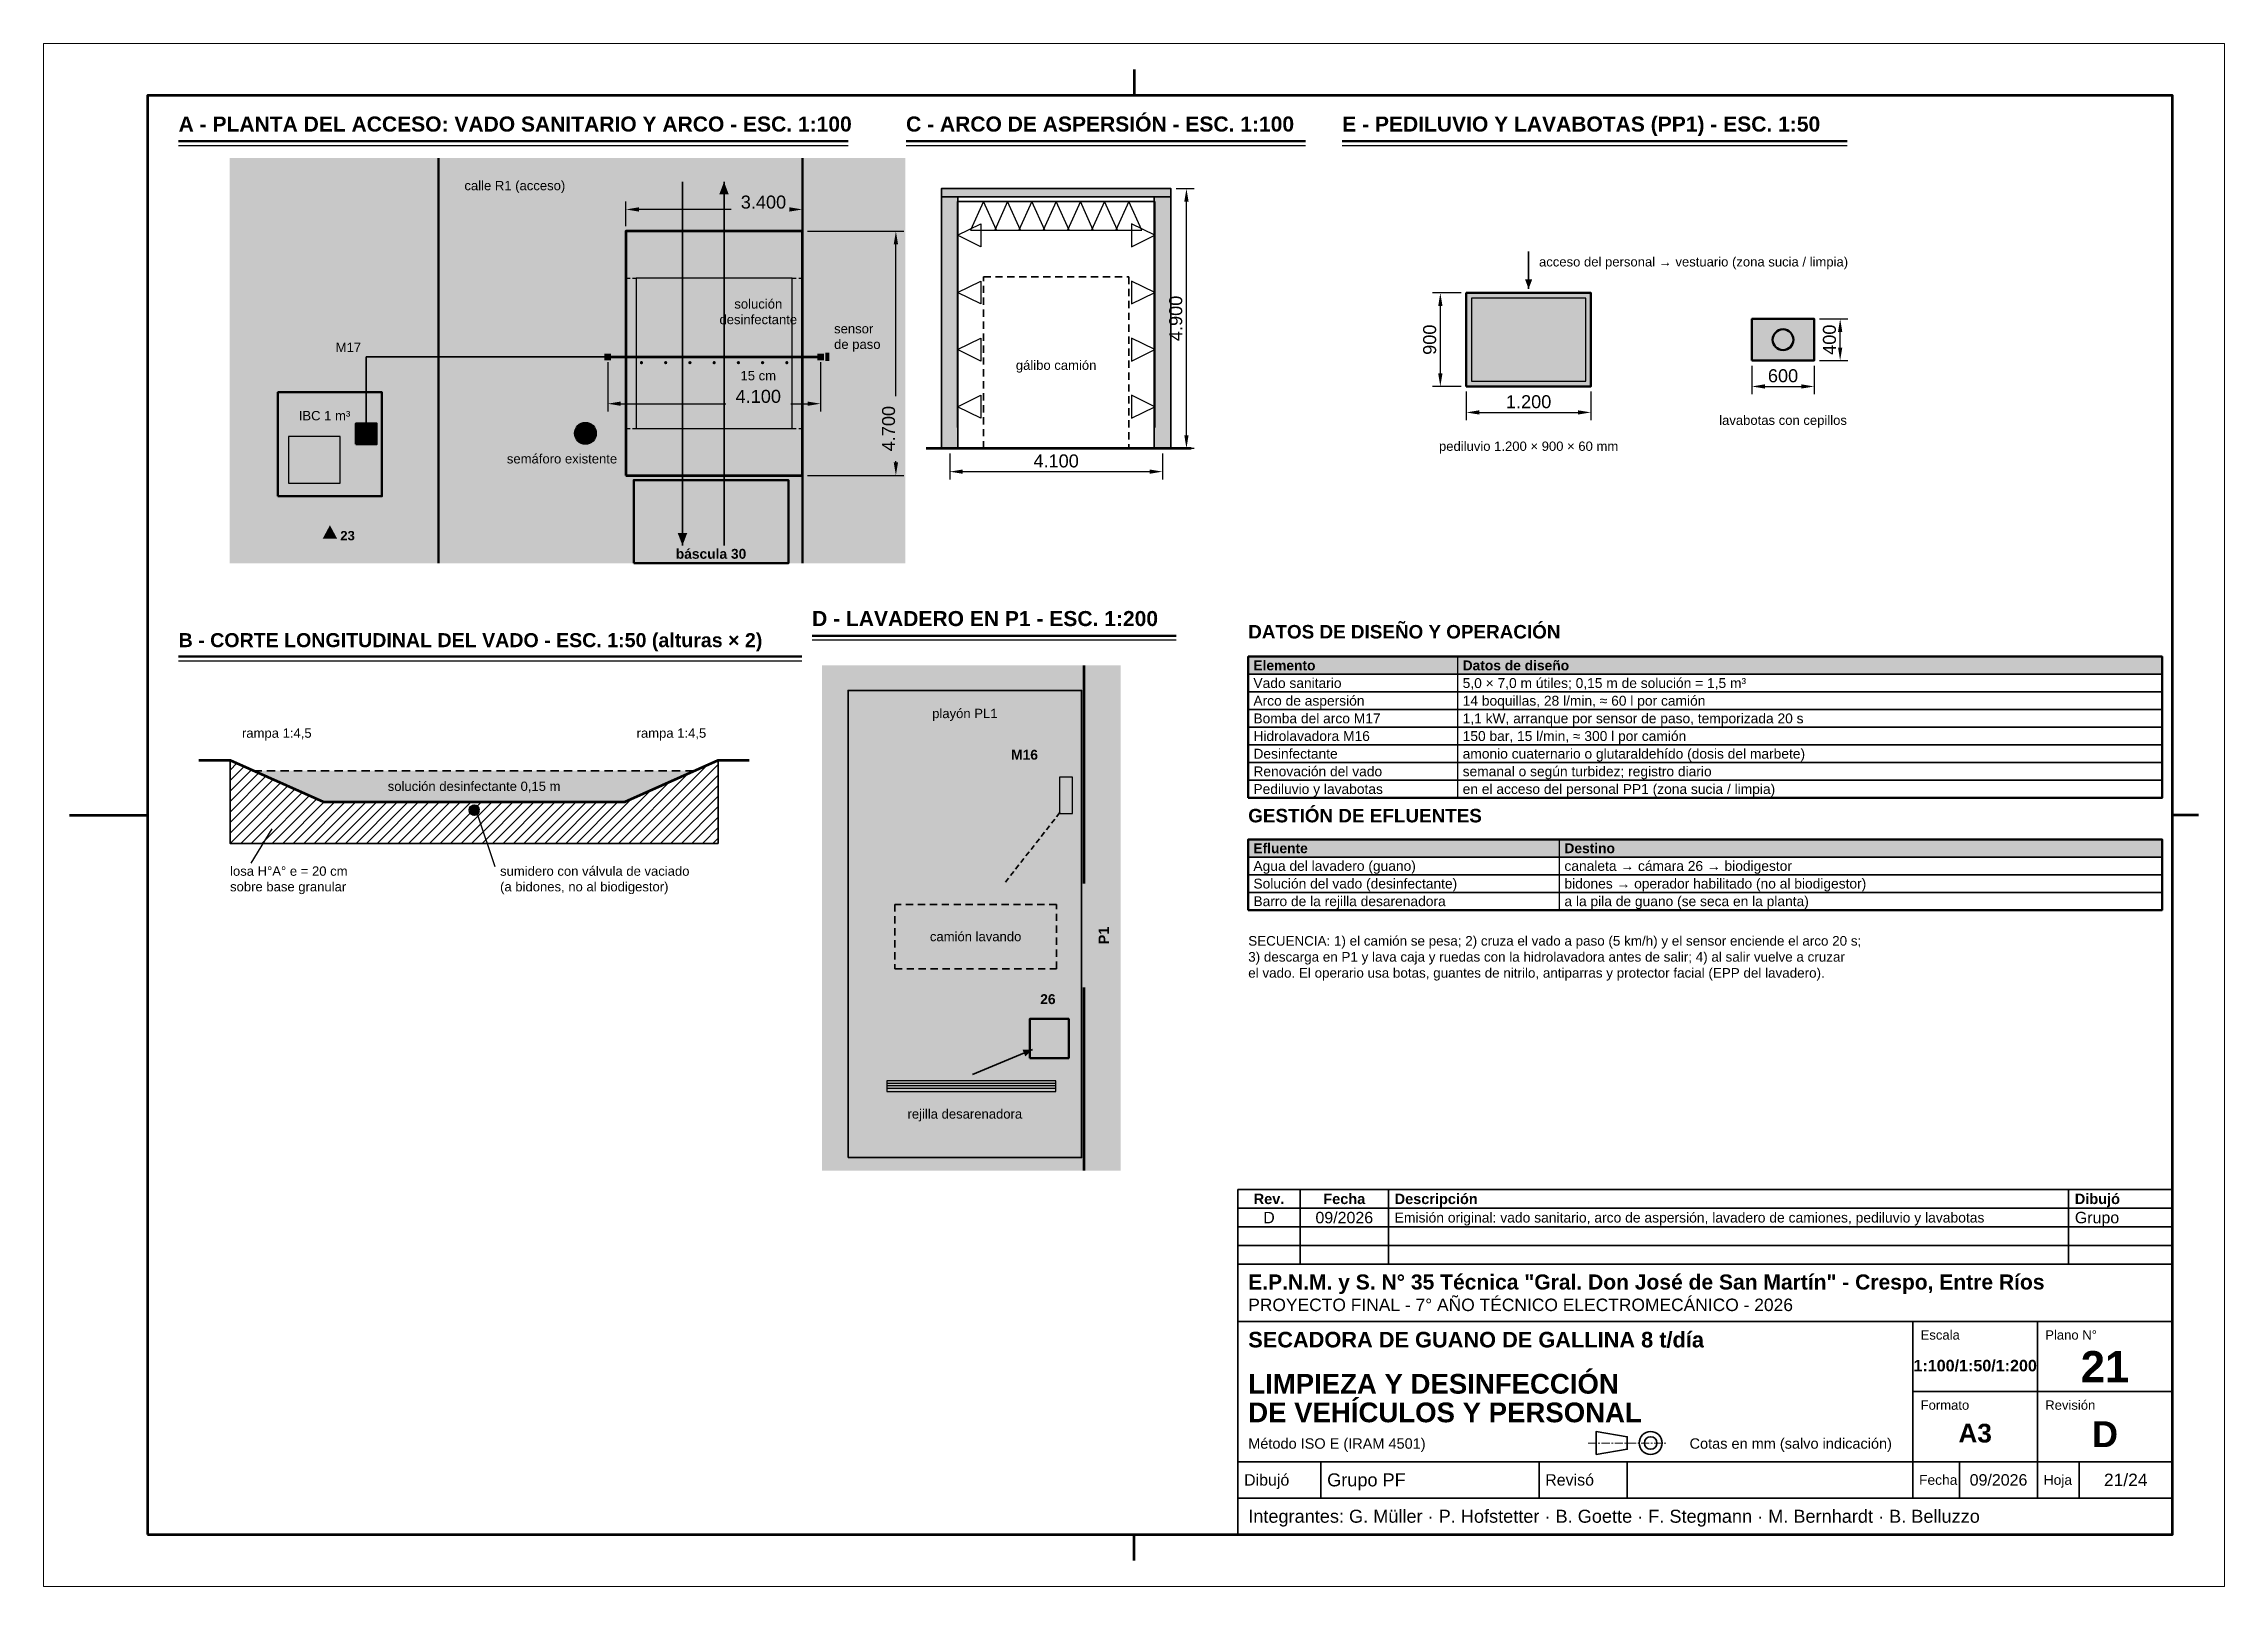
# Model space of a CAD drawing. Header units: millimetres. Extents: x 0 to 420, y 0 to 297.
import ezdxf
from ezdxf.enums import TextEntityAlignment as Align

# ---------------------------------------------------------------- set-up
doc = ezdxf.new("R2010")
doc.units = ezdxf.units.MM
doc.header["$LTSCALE"] = 0.5
doc.linetypes.add('CENTER', pattern=[5.08, 3.175, -0.635, 0.635, -0.635])
for name, color, linetype, lineweight in [('CONTORNO', 7, 'CONTINUOUS', 50), ('COTAS', 7, 'CONTINUOUS', 25), ('EJES', 1, 'CENTER', 18), ('FINO', 7, 'CONTINUOUS', 25), ('HOJA', 8, 'CONTINUOUS', 13), ('RAYADO', 8, 'CONTINUOUS', 18), ('RECUADRO', 7, 'CONTINUOUS', 70), ('RELLENO', 9, 'CONTINUOUS', 13), ('ROTULO', 7, 'CONTINUOUS', 35), ('TEXTO', 7, 'CONTINUOUS', 25)]:
    doc.layers.add(name, color=color, linetype=linetype, lineweight=lineweight)
doc.styles.add('NEGRITA', font='arialbd.ttf')
doc.styles.get("Standard").update_dxf_attribs({"font": 'arial.ttf'})
doc.dimstyles.new('IRAM', dxfattribs={"dimtxt": 2.5, "dimasz": 2.5, "dimexe": 1.5, "dimexo": 1, "dimgap": 0.8, "dimtad": 1, "dimdec": 1, "dimtxsty": 'Standard', "dimcen": 2.5, "dimazin": 3, "dimtfac": 1, "dimtmove": 0, "dimatfit": 3})

msp = doc.modelspace()

# ---------------------------------------------------------------- hatches: boundary and pattern name
at = {"layer": 'CONTORNO', "true_color": 0x5a5a5a}
for points in [[(131.04, 270.38), (130.128, 267.98), (131.952, 267.98)], [(286, 249.8), (286.684, 251.6), (285.316, 251.6)], [(123.04, 200.38), (123.952, 202.78), (122.128, 202.78)]]:
    msp.add_hatch(color=7, dxfattribs=at).paths.add_polyline_path(points)
at = {"layer": 'CONTORNO', "true_color": 0x288cc8}
msp.add_hatch(color=7, dxfattribs=at).paths.add_polyline_path([(190.47, 103.35), (188.5453, 103.2909), (189.0703, 102.0276)])
at = {"layer": 'RAYADO'}
h = msp.add_hatch(dxfattribs=at)
h.set_pattern_fill('ANSI31', scale=0.45)
h.paths.add_polyline_path([(35.91, 159.03), (53.91, 151.03), (111.91, 151.03), (129.91, 159.03), (129.91, 143.03), (35.91, 143.03)])
at = {"layer": 'RELLENO', "true_color": 0xe8f1e0}
for points in [[(35.84, 196.98), (165.94, 196.98), (165.94, 274.98), (35.84, 274.98)], [(149.92, 80.05), (207.42, 80.05), (207.42, 177.3), (149.92, 177.3)]]:
    msp.add_hatch(color=7, dxfattribs=at).paths.add_polyline_path(points)
at = {"layer": 'RELLENO', "true_color": 0xd8d8d8}
for points in [[(76.04, 196.98), (146.14, 196.98), (146.14, 274.98), (76.04, 274.98)], [(154.92, 82.55), (199.92, 82.55), (199.92, 172.5), (154.92, 172.5)]]:
    msp.add_hatch(color=7, dxfattribs=at).paths.add_polyline_path(points)
at = {"layer": 'RELLENO', "true_color": 0xbebebe}
for points in [[(172.9, 267.5), (217.1, 267.5), (217.1, 269.1), (172.9, 269.1)], [(172.9, 219.1), (176.1, 219.1), (176.1, 267.5), (172.9, 267.5)], [(213.9, 219.1), (217.1, 219.1), (217.1, 267.5), (213.9, 267.5)]]:
    msp.add_hatch(color=7, dxfattribs=at).paths.add_polyline_path(points)
at = {"layer": 'RELLENO', "true_color": 0xe2e2e2}
msp.add_hatch(color=7, dxfattribs=at).paths.add_polyline_path([(112.14, 213.88), (146.14, 213.88), (146.14, 260.88), (112.14, 260.88)])
at = {"layer": 'RELLENO', "true_color": 0xa8d5c6}
for points in [[(114.14, 222.88), (144.14, 222.88), (144.14, 251.88), (114.14, 251.88)], [(275, 232), (297, 232), (297, 248), (275, 248)], [(40.41, 157.03), (53.91, 151.03), (111.91, 151.03), (125.41, 157.03)]]:
    msp.add_hatch(color=7, dxfattribs=at).paths.add_polyline_path(points)
at = {"layer": 'RELLENO', "true_color": 0xececec}
msp.add_hatch(color=7, dxfattribs=at).paths.add_polyline_path([(274, 231), (298, 231), (298, 249), (274, 249)])
at = {"layer": 'RELLENO', "true_color": 0xffffff}
msp.add_hatch(color=7, dxfattribs=at).paths.add_polyline_path([(329, 236), (341, 236), (341, 244), (329, 244)])
at = {"layer": 'RELLENO', "true_color": 0x505050}
for points in [[(107.99, 236.03), (109.29, 236.03), (109.29, 237.33), (107.99, 237.33)], [(148.99, 236.03), (150.29, 236.03), (150.29, 237.33), (148.99, 237.33)]]:
    msp.add_hatch(color=7, dxfattribs=at).paths.add_polyline_path(points)
at = {"layer": 'RELLENO', "true_color": 0x288cc8}
h = msp.add_hatch(color=7, dxfattribs=at)
edge = h.paths.add_edge_path()
edge.add_arc((115.14, 235.58), 0.32, 0, 360)
h = msp.add_hatch(color=7, dxfattribs=at)
edge = h.paths.add_edge_path()
edge.add_arc((119.8067, 235.58), 0.32, 0, 360)
h = msp.add_hatch(color=7, dxfattribs=at)
edge = h.paths.add_edge_path()
edge.add_arc((124.4733, 235.58), 0.32, 0, 360)
h = msp.add_hatch(color=7, dxfattribs=at)
edge = h.paths.add_edge_path()
edge.add_arc((129.14, 235.58), 0.32, 0, 360)
h = msp.add_hatch(color=7, dxfattribs=at)
edge = h.paths.add_edge_path()
edge.add_arc((133.8067, 235.58), 0.32, 0, 360)
h = msp.add_hatch(color=7, dxfattribs=at)
edge = h.paths.add_edge_path()
edge.add_arc((138.4733, 235.58), 0.32, 0, 360)
h = msp.add_hatch(color=7, dxfattribs=at)
edge = h.paths.add_edge_path()
edge.add_arc((143.14, 235.58), 0.32, 0, 360)
at = {"layer": 'RELLENO', "true_color": 0x285aaa}
for points in [[(150.54, 235.88), (151.34, 235.88), (151.34, 237.48), (150.54, 237.48)], [(195.67, 148.8), (198.17, 148.8), (198.17, 155.8), (195.67, 155.8)]]:
    msp.add_hatch(color=7, dxfattribs=at).paths.add_polyline_path(points)
at = {"layer": 'RELLENO', "true_color": 0xeeeeee}
msp.add_hatch(color=7, dxfattribs=at).paths.add_polyline_path([(45.14, 209.88), (65.14, 209.88), (65.14, 229.88), (45.14, 229.88)])
at = {"layer": 'RELLENO', "true_color": 0x6e7d8c}
msp.add_hatch(color=7, dxfattribs=at).paths.add_polyline_path([(60.14, 219.88), (64.14, 219.88), (64.14, 223.88), (60.14, 223.88)])
at = {"layer": 'RELLENO', "true_color": 0x2d2d2d}
h = msp.add_hatch(color=7, dxfattribs=at)
edge = h.paths.add_edge_path()
edge.add_arc((104.34, 221.98), 2.1, 0, 360)
at = {"layer": 'RELLENO', "true_color": 0xd2e6e1}
msp.add_hatch(color=7, dxfattribs=at).paths.add_polyline_path([(47.14, 212.38), (57.14, 212.38), (57.14, 221.38), (47.14, 221.38)])
at = {"layer": 'RELLENO', "true_color": 0x96a6a6}
msp.add_hatch(color=7, dxfattribs=at).paths.add_polyline_path([(113.64, 196.98), (143.44, 196.98), (143.44, 212.98), (113.64, 212.98)])
at = {"layer": 'RELLENO', "true_color": 0xc8102e}
msp.add_hatch(color=7, dxfattribs=at).paths.add_polyline_path([(53.74, 201.68), (56.54, 201.68), (55.14, 204.28)])
at = {"layer": 'RELLENO', "true_color": 0xe2e8ee}
for points in [[(232, 175.6), (408, 175.6), (408, 179), (232, 179)], [(232, 140.4), (408, 140.4), (408, 143.8), (232, 143.8)]]:
    msp.add_hatch(color=7, dxfattribs=at).paths.add_polyline_path(points)
at = {"layer": 'RELLENO', "true_color": 0xffffff}
h = msp.add_hatch(color=7, dxfattribs=at)
edge = h.paths.add_edge_path()
edge.add_arc((82.91, 149.43), 0.9, 0, 360)
at = {"layer": 'RELLENO', "true_color": 0xe2ecf4}
msp.add_hatch(color=7, dxfattribs=at).paths.add_polyline_path([(189.92, 101.7), (197.42, 101.7), (197.42, 109.25), (189.92, 109.25)])
at = {"layer": 'RELLENO', "true_color": 0xcdcdcd}
msp.add_hatch(color=7, dxfattribs=at).paths.add_polyline_path([(162.42, 95.3), (194.92, 95.3), (194.92, 97.3), (162.42, 97.3)])

# ---------------------------------------------------------------- linework, layer by layer
at = {"layer": 'CONTORNO'}
for p, q in [((26, 278.2), (154.934, 278.2)), ((166.1, 278.2), (243.008, 278.2)), ((250.1, 278.2), (347.366, 278.2)), ((148, 183), (218.122, 183)), ((26, 179), (146.042, 179))]:
    msp.add_line(p, q, dxfattribs=at)
at = {"layer": 'CONTORNO', "lineweight": 50}
for p, q in [((76.04, 196.98), (76.04, 274.98)), ((146.14, 196.98), (146.14, 274.98))]:
    msp.add_line(p, q, dxfattribs=at)
at = {"layer": 'CONTORNO', "lineweight": 35, "true_color": 0x5a5a5a}
for p, q in [((123.04, 270.38), (123.04, 200.38)), ((131.04, 200.38), (131.04, 270.38)), ((286, 257), (286, 249.8))]:
    msp.add_line(p, q, dxfattribs=at)
at = {"layer": 'CONTORNO', "lineweight": 70, "true_color": 0x0b8a43}
msp.add_line((108.64, 236.68), (149.64, 236.68), dxfattribs=at)
at = {"layer": 'CONTORNO', "lineweight": 70}
msp.add_line((170, 219.1), (221, 219.1), dxfattribs=at)
at = {"layer": 'CONTORNO', "lineweight": 140}
for p, q in [((200.42, 135.3), (200.42, 177.3)), ((200.42, 80.05), (200.42, 115.3))]:
    msp.add_line(p, q, dxfattribs=at)
at = {"layer": 'CONTORNO', "lineweight": 35}
for p, q in [((165.17, 131.3), (163.92, 131.3)), ((163.92, 131.3), (163.92, 129.9)), ((167.47, 131.3), (166.07, 131.3)), ((169.77, 131.3), (168.37, 131.3)), ((172.07, 131.3), (170.67, 131.3)), ((174.37, 131.3), (172.97, 131.3)), ((176.67, 131.3), (175.27, 131.3)), ((178.97, 131.3), (177.57, 131.3)), ((181.27, 131.3), (179.87, 131.3)), ((183.57, 131.3), (182.17, 131.3)), ((185.87, 131.3), (184.47, 131.3)), ((188.17, 131.3), (186.77, 131.3)), ((190.47, 131.3), (189.07, 131.3)), ((192.77, 131.3), (191.37, 131.3)), ((195.07, 131.3), (193.67, 131.3)), ((195.07, 130.4), (195.07, 131.3)), ((163.92, 129), (163.92, 127.6)), ((163.92, 126.7), (163.92, 125.3)), ((195.07, 128.1), (195.07, 129.5)), ((195.07, 125.8), (195.07, 127.2)), ((163.92, 124.4), (163.92, 123)), ((163.92, 122.1), (163.92, 120.7)), ((195.07, 123.5), (195.07, 124.9)), ((195.07, 121.2), (195.07, 122.6)), ((163.92, 119.8), (163.92, 118.9)), ((163.92, 118.9), (165.32, 118.9)), ((166.22, 118.9), (167.62, 118.9)), ((168.52, 118.9), (169.92, 118.9)), ((170.82, 118.9), (172.22, 118.9)), ((173.12, 118.9), (174.52, 118.9)), ((175.42, 118.9), (176.82, 118.9)), ((177.72, 118.9), (179.12, 118.9)), ((180.02, 118.9), (181.42, 118.9)), ((182.32, 118.9), (183.72, 118.9)), ((184.62, 118.9), (186.02, 118.9)), ((186.92, 118.9), (188.32, 118.9)), ((189.22, 118.9), (190.62, 118.9)), ((191.52, 118.9), (192.92, 118.9)), ((193.82, 118.9), (195.07, 118.9)), ((195.07, 118.9), (195.07, 120.3))]:
    msp.add_line(p, q, dxfattribs=at)
at = {"layer": 'CONTORNO', "lineweight": 35, "true_color": 0x288cc8}
msp.add_line((178.92, 98.55), (190.47, 103.35), dxfattribs=at)
at = {"layer": 'CONTORNO', "lineweight": 35}
for points in [[(172.9, 267.5), (217.1, 267.5), (217.1, 269.1), (172.9, 269.1)], [(172.9, 219.1), (176.1, 219.1), (176.1, 267.5), (172.9, 267.5)], [(213.9, 219.1), (217.1, 219.1), (217.1, 267.5), (213.9, 267.5)], [(154.92, 82.55), (199.92, 82.55), (199.92, 172.5), (154.92, 172.5)]]:
    msp.add_lwpolyline(points, close=True, dxfattribs=at)
at = {"layer": 'CONTORNO', "lineweight": 35, "true_color": 0x288cc8}
for points in [[(176, 223.1), (176, 266.6), (214, 266.6), (214, 223.1)], [(62.14, 221.88), (62.14, 236.68), (108.64, 236.68)]]:
    msp.add_lwpolyline(points, dxfattribs=at)
at = {"layer": 'CONTORNO', "lineweight": 70}
msp.add_lwpolyline([(112.14, 213.88), (146.14, 213.88), (146.14, 260.88), (112.14, 260.88)], close=True, dxfattribs=at)
at = {"layer": 'CONTORNO', "lineweight": 50}
for points in [[(274, 231), (298, 231), (298, 249), (274, 249)], [(329, 236), (341, 236), (341, 244), (329, 244)]]:
    msp.add_lwpolyline(points, close=True, dxfattribs=at)
at = {"layer": 'CONTORNO'}
for points in [[(45.14, 209.88), (65.14, 209.88), (65.14, 229.88), (45.14, 229.88)], [(60.14, 219.88), (64.14, 219.88), (64.14, 223.88), (60.14, 223.88)], [(113.64, 196.98), (143.44, 196.98), (143.44, 212.98), (113.64, 212.98)], [(232, 151.8), (408, 151.8), (408, 179), (232, 179)], [(232, 130.2), (408, 130.2), (408, 143.8), (232, 143.8)], [(189.92, 101.7), (197.42, 101.7), (197.42, 109.25), (189.92, 109.25)]]:
    msp.add_lwpolyline(points, close=True, dxfattribs=at)
at = {"layer": 'CONTORNO', "lineweight": 70}
msp.add_lwpolyline([(29.91, 159.03), (35.91, 159.03), (53.91, 151.03), (111.91, 151.03), (129.91, 159.03), (135.91, 159.03)], dxfattribs=at)
at = {"layer": 'CONTORNO', "lineweight": 35}
msp.add_lwpolyline([(35.91, 159.03), (35.91, 143.03), (129.91, 143.03), (129.91, 159.03)], dxfattribs=at)
at = {"layer": 'CONTORNO', "lineweight": 25}
msp.add_lwpolyline([(162.42, 95.3), (194.92, 95.3), (194.92, 97.3), (162.42, 97.3)], close=True, dxfattribs=at)
at = {"layer": 'CONTORNO'}
for centre, radius in [((335, 240), 2), ((82.91, 149.43), 0.9)]:
    msp.add_circle(centre, radius, dxfattribs=at)
at = {"layer": 'EJES'}
msp.add_line((297.5, 27.6), (312.5, 27.6), dxfattribs=at)
at = {"layer": 'FINO'}
for p, q in [((26, 277.4), (154.934, 277.4)), ((166.1, 277.4), (243.008, 277.4)), ((250.1, 277.4), (347.366, 277.4)), ((148, 182.2), (218.122, 182.2)), ((26, 178.2), (146.042, 178.2)), ((272.3, 179), (272.3, 151.8)), ((83.51, 148.73), (86.91, 138.6)), ((40, 139.2), (44, 145.83)), ((291.9, 143.8), (291.9, 130.2))]:
    msp.add_line(p, q, dxfattribs=at)
at = {"layer": 'FINO', "lineweight": 35, "true_color": 0x6e6e6e}
for p, q in [((181, 251.3), (181, 252.1)), ((181, 252.1), (182.4, 252.1)), ((183.3, 252.1), (184.7, 252.1)), ((185.6, 252.1), (187, 252.1)), ((187.9, 252.1), (189.3, 252.1)), ((190.2, 252.1), (191.6, 252.1)), ((192.5, 252.1), (193.9, 252.1)), ((194.8, 252.1), (196.2, 252.1)), ((197.1, 252.1), (198.5, 252.1)), ((199.4, 252.1), (200.8, 252.1)), ((201.7, 252.1), (203.1, 252.1)), ((204, 252.1), (205.4, 252.1)), ((206.3, 252.1), (207.7, 252.1)), ((208.6, 252.1), (209, 252.1)), ((209, 252.1), (209, 250.7)), ((181, 249), (181, 250.4)), ((181, 246.7), (181, 248.1)), ((209, 249.8), (209, 248.4)), ((181, 244.4), (181, 245.8)), ((209, 247.5), (209, 246.1)), ((209, 245.2), (209, 243.8)), ((181, 242.1), (181, 243.5)), ((181, 239.8), (181, 241.2)), ((209, 242.9), (209, 241.5)), ((209, 240.6), (209, 239.2)), ((181, 237.5), (181, 238.9)), ((181, 235.2), (181, 236.6)), ((209, 238.3), (209, 236.9)), ((209, 236), (209, 234.6)), ((181, 232.9), (181, 234.3)), ((181, 230.6), (181, 232)), ((209, 233.7), (209, 232.3)), ((209, 231.4), (209, 230)), ((181, 228.3), (181, 229.7)), ((181, 226), (181, 227.4)), ((209, 229.1), (209, 227.7)), ((209, 226.8), (209, 225.4)), ((181, 223.7), (181, 225.1)), ((181, 221.4), (181, 222.8)), ((209, 224.5), (209, 223.1)), ((181, 219.1), (181, 220.5)), ((209, 222.2), (209, 220.8)), ((209, 219.9), (209, 219.1))]:
    msp.add_line(p, q, dxfattribs=at)
at = {"layer": 'FINO', "lineweight": 25}
for p, q in [((112.14, 251.88), (112.94, 251.88)), ((113.44, 251.88), (114.14, 251.88)), ((144.14, 251.88), (144.94, 251.88)), ((145.44, 251.88), (146.14, 251.88)), ((112.14, 222.88), (112.94, 222.88)), ((113.44, 222.88), (114.14, 222.88)), ((144.14, 222.88), (144.94, 222.88)), ((145.44, 222.88), (146.14, 222.88))]:
    msp.add_line(p, q, dxfattribs=at)
at = {"layer": 'FINO', "lineweight": 35, "true_color": 0x288cc8}
for p, q in [((40.41, 157.03), (42.01, 157.03)), ((43.01, 157.03), (44.61, 157.03)), ((45.61, 157.03), (47.21, 157.03)), ((48.21, 157.03), (49.81, 157.03)), ((50.81, 157.03), (52.41, 157.03)), ((53.41, 157.03), (55.01, 157.03)), ((56.01, 157.03), (57.61, 157.03)), ((58.61, 157.03), (60.21, 157.03)), ((61.21, 157.03), (62.81, 157.03)), ((63.81, 157.03), (65.41, 157.03)), ((66.41, 157.03), (68.01, 157.03)), ((69.01, 157.03), (70.61, 157.03)), ((71.61, 157.03), (73.21, 157.03)), ((74.21, 157.03), (75.81, 157.03)), ((76.81, 157.03), (78.41, 157.03)), ((79.41, 157.03), (81.01, 157.03)), ((82.01, 157.03), (83.61, 157.03)), ((84.61, 157.03), (86.21, 157.03)), ((87.21, 157.03), (88.81, 157.03)), ((89.81, 157.03), (91.41, 157.03)), ((92.41, 157.03), (94.01, 157.03)), ((95.01, 157.03), (96.61, 157.03)), ((97.61, 157.03), (99.21, 157.03)), ((100.21, 157.03), (101.81, 157.03)), ((102.81, 157.03), (104.41, 157.03)), ((105.41, 157.03), (107.01, 157.03)), ((108.01, 157.03), (109.61, 157.03)), ((110.61, 157.03), (112.21, 157.03)), ((113.21, 157.03), (114.81, 157.03)), ((115.81, 157.03), (117.41, 157.03)), ((118.41, 157.03), (120.01, 157.03)), ((121.01, 157.03), (122.61, 157.03)), ((123.61, 157.03), (125.21, 157.03))]:
    msp.add_line(p, q, dxfattribs=at)
at = {"layer": 'FINO', "lineweight": 35, "true_color": 0x285aaa}
for p, q in [((194.7329, 147.6908), (194.116, 146.9038)), ((195.72, 148.95), (195.1031, 148.163)), ((191.7716, 143.9131), (191.1547, 143.1261)), ((192.7587, 145.1723), (192.1418, 144.3853)), ((193.7458, 146.4315), (193.1289, 145.6445)), ((187.8233, 138.8762), (187.2064, 138.0892)), ((188.8104, 140.1354), (188.1935, 139.3484)), ((189.7975, 141.3946), (189.1805, 140.6076)), ((190.7846, 142.6539), (190.1676, 141.8668)), ((185.8491, 136.3577), (185.2322, 135.5707)), ((186.8362, 137.6169), (186.2193, 136.8299))]:
    msp.add_line(p, q, dxfattribs=at)
at = {"layer": 'FINO', "true_color": 0x787878}
for p, q in [((162.42, 96.9), (194.92, 96.9)), ((162.42, 96.4), (194.92, 96.4)), ((162.42, 95.9), (194.92, 95.9))]:
    msp.add_line(p, q, dxfattribs=at)
at = {"layer": 'FINO', "true_color": 0x288cc8}
for points in [[(181, 266.6), (178.5, 261.1), (183.5, 261.1)], [(185.6667, 266.6), (183.1667, 261.1), (188.1667, 261.1)], [(190.3333, 266.6), (187.8333, 261.1), (192.8333, 261.1)], [(195, 266.6), (192.5, 261.1), (197.5, 261.1)], [(199.6667, 266.6), (197.1667, 261.1), (202.1667, 261.1)], [(204.3333, 266.6), (201.8333, 261.1), (206.8333, 261.1)], [(209, 266.6), (206.5, 261.1), (211.5, 261.1)], [(176, 260.1), (180.5, 262.3), (180.5, 257.9)], [(214, 260.1), (209.5, 262.3), (209.5, 257.9)], [(176, 249.1), (180.5, 251.3), (180.5, 246.9)], [(214, 249.1), (209.5, 251.3), (209.5, 246.9)], [(176, 238.1), (180.5, 240.3), (180.5, 235.9)], [(214, 238.1), (209.5, 240.3), (209.5, 235.9)], [(176, 227.1), (180.5, 229.3), (180.5, 224.9)], [(214, 227.1), (209.5, 229.3), (209.5, 224.9)]]:
    msp.add_lwpolyline(points, close=True, dxfattribs=at)
at = {"layer": 'FINO'}
for points in [[(114.14, 222.88), (144.14, 222.88), (144.14, 251.88), (114.14, 251.88)], [(275, 232), (297, 232), (297, 248), (275, 248)], [(47.14, 212.38), (57.14, 212.38), (57.14, 221.38), (47.14, 221.38)], [(232, 175.6), (408, 175.6), (408, 179), (232, 179)], [(232, 172.2), (408, 172.2), (408, 175.6), (232, 175.6)], [(232, 168.8), (408, 168.8), (408, 172.2), (232, 172.2)], [(232, 165.4), (408, 165.4), (408, 168.8), (232, 168.8)], [(232, 162), (408, 162), (408, 165.4), (232, 165.4)], [(232, 158.6), (408, 158.6), (408, 162), (232, 162)], [(195.67, 148.8), (198.17, 148.8), (198.17, 155.8), (195.67, 155.8)], [(232, 155.2), (408, 155.2), (408, 158.6), (232, 158.6)], [(232, 151.8), (408, 151.8), (408, 155.2), (232, 155.2)], [(232, 140.4), (408, 140.4), (408, 143.8), (232, 143.8)], [(232, 137), (408, 137), (408, 140.4), (232, 140.4)], [(232, 133.6), (408, 133.6), (408, 137), (232, 137)], [(232, 130.2), (408, 130.2), (408, 133.6), (232, 133.6)]]:
    msp.add_lwpolyline(points, close=True, dxfattribs=at)
msp.add_circle((104.34, 221.98), 2.1, dxfattribs=at)
at = {"layer": 'HOJA'}
msp.add_lwpolyline([(0, 0), (420, 0), (420, 297), (0, 297)], close=True, dxfattribs=at)
at = {"layer": 'RECUADRO'}
for p, q in [((210, 292), (210, 287)), ((5, 148.5), (20, 148.5)), ((415, 148.5), (410, 148.5)), ((210, 5), (210, 10))]:
    msp.add_line(p, q, dxfattribs=at)
msp.add_lwpolyline([(20, 10), (410, 10), (410, 287), (20, 287)], close=True, dxfattribs=at)
at = {"layer": 'ROTULO'}
for p, q in [((242, 72.8), (242, 76.4)), ((259, 72.8), (259, 76.4)), ((390, 72.8), (390, 76.4)), ((242, 69.2), (242, 72.8)), ((259, 69.2), (259, 72.8)), ((390, 69.2), (390, 72.8)), ((242, 65.6), (242, 69.2)), ((259, 65.6), (259, 69.2)), ((390, 65.6), (390, 69.2)), ((242, 62), (242, 65.6)), ((259, 62), (259, 65.6)), ((390, 62), (390, 65.6)), ((230, 62), (410, 62)), ((230, 10), (230, 62)), ((230, 51), (410, 51)), ((360, 24), (360, 51)), ((384, 24), (384, 51)), ((360, 37.5), (410, 37.5)), ((230, 24), (410, 24)), ((246, 17), (246, 24)), ((288, 17), (288, 24)), ((305, 17), (305, 24)), ((360, 17), (360, 24)), ((369, 17), (369, 24)), ((384, 17), (384, 24)), ((392, 17), (392, 24)), ((230, 17), (410, 17))]:
    msp.add_line(p, q, dxfattribs=at)
for points in [[(230, 72.8), (410, 72.8), (410, 76.4), (230, 76.4)], [(230, 69.2), (410, 69.2), (410, 72.8), (230, 72.8)], [(230, 65.6), (410, 65.6), (410, 69.2), (230, 69.2)], [(230, 62), (410, 62), (410, 65.6), (230, 65.6)], [(299, 25.4), (305, 26.4), (305, 28.8), (299, 29.8)]]:
    msp.add_lwpolyline(points, close=True, dxfattribs=at)
for radius in [2.2, 1.2]:
    msp.add_circle((309.5, 27.6), radius, dxfattribs=at)

# ---------------------------------------------------------------- texts
at = {"layer": 'ROTULO', "style": 'NEGRITA'}
for s, height, p in [('Fecha', 2, (250.5, 74.6)), ('Rev.', 2, (236, 74.6)), ('1:100/1:50/1:200', 2.217742, (372, 42.5)), ('21', 6, (397, 42.3)), ('A3', 3.6, (372, 29.5)), ('D', 5, (397, 29.3))]:
    msp.add_text(s, height=height, dxfattribs=at).set_placement(p, align=Align.MIDDLE_CENTER)
for s, height, p in [('Descripción', 2, (260.2, 74.6)), ('Dibujó', 2, (391.2, 74.6)), ('E.P.N.M. y S. N° 35 Técnica "Gral. Don José de San Martín" - Crespo, Entre Ríos', 2.9, (232, 58.6)), ('SECADORA DE GUANO DE GALLINA 8 t/día', 3, (232, 47.5)), ('LIMPIEZA Y DESINFECCIÓN', 3.8, (232, 39)), ('DE VEHÍCULOS Y PERSONAL', 3.8, (232, 33.49))]:
    msp.add_text(s, height=height, dxfattribs=at).set_placement(p, align=Align.MIDDLE_LEFT)
at = {"layer": 'ROTULO'}
for s, height, p in [('D', 2.2, (236, 71)), ('09/2026', 2.2, (250.5, 71)), ('09/2026', 2.2, (376.5, 20.5)), ('21/24', 2.4, (401, 20.5))]:
    msp.add_text(s, height=height, dxfattribs=at).set_placement(p, align=Align.MIDDLE_CENTER)
for s, height, p in [('Emisión original: vado sanitario, arco de aspersión, lavadero de camiones, pediluvio y lavabotas', 1.912202, (260.2, 71)), ('Grupo', 2.2, (391.2, 71)), ('PROYECTO FINAL - 7° AÑO TÉCNICO ELECTROMECÁNICO - 2026', 2.4, (232, 54.2)), ('Método ISO E (IRAM 4501)', 2, (232, 27.5)), ('Cotas en mm (salvo indicación)', 2, (317, 27.5)), ('Dibujó', 2.2, (231.2, 20.5)), ('Grupo PF', 2.5, (247.2, 20.5)), ('Revisó', 2.2, (289.2, 20.5)), ('Fecha', 1.9, (361.2, 20.5)), ('Hoja', 1.9, (385.2, 20.5)), ('Integrantes: G. Müller · P. Hofstetter · B. Goette · F. Stegmann · M. Bernhardt · B. Belluzzo', 2.5, (232, 13.5))]:
    msp.add_text(s, height=height, dxfattribs=at).set_placement(p, align=Align.MIDDLE_LEFT)
for s, p in [('Escala', (361.5, 49.3)), ('Plano N°', (385.5, 49.3)), ('Formato', (361.5, 35.8)), ('Revisión', (385.5, 35.8))]:
    msp.add_text(s, height=1.8, dxfattribs=at).set_placement(p, align=Align.TOP_LEFT)
at = {"layer": 'TEXTO', "style": 'NEGRITA'}
for s, height, p in [('A - PLANTA DEL ACCESO: VADO SANITARIO Y ARCO - ESC. 1:100', 2.9, (26, 279.2)), ('C - ARCO DE ASPERSIÓN - ESC. 1:100', 2.9, (166.1, 279.2)), ('E - PEDILUVIO Y LAVABOTAS (PP1) - ESC. 1:50', 2.9, (250.1, 279.2)), ('D - LAVADERO EN P1 - ESC. 1:200', 2.9, (148, 184)), ('DATOS DE DISEÑO Y OPERACIÓN', 2.6, (232, 181.7)), ('B - CORTE LONGITUDINAL DEL VADO - ESC. 1:50 (alturas × 2)', 2.7, (26, 180)), ('GESTIÓN DE EFLUENTES', 2.6, (232, 146.3))]:
    msp.add_text(s, height=height, dxfattribs=at).set_placement(p, align=Align.BOTTOM_LEFT)
at = {"layer": 'TEXTO'}
for s, height, p in [('calle R1 (acceso)', 1.8, (81.04, 269.68)), ('acceso del personal → vestuario (zona sucia / limpia)', 1.8, (288, 255)), ('IBC 1 m³', 1.8, (49.14, 225.38)), ('Vado sanitario', 1.9, (233, 173.9)), ('5,0 × 7,0 m útiles; 0,15 m de solución = 1,5 m³', 1.9, (273.3, 173.9)), ('Arco de aspersión', 1.9, (233, 170.5)), ('Bomba del arco M17', 1.9, (233, 167.1)), ('14 boquillas, 28 l/min, ≈ 60 l por camión', 1.9, (273.3, 170.5)), ('1,1 kW, arranque por sensor de paso, temporizada 20 s', 1.9, (273.3, 167.1)), ('Hidrolavadora M16', 1.9, (233, 163.7)), ('150 bar, 15 l/min, ≈ 300 l por camión', 1.9, (273.3, 163.7)), ('Desinfectante', 1.9, (233, 160.3)), ('amonio cuaternario o glutaraldehído (dosis del marbete)', 1.9, (273.3, 160.3)), ('Renovación del vado', 1.9, (233, 156.9)), ('semanal o según turbidez; registro diario', 1.9, (273.3, 156.9)), ('Pediluvio y lavabotas', 1.9, (233, 153.5)), ('en el acceso del personal PP1 (zona sucia / limpia)', 1.9, (273.3, 153.5)), ('Agua del lavadero (guano)', 1.9, (233, 138.7)), ('canaleta → cámara 26 → biodigestor', 1.9, (292.9, 138.7)), ('Solución del vado (desinfectante)', 1.9, (233, 135.3)), ('bidones → operador habilitado (no al biodigestor)', 1.9, (292.9, 135.3)), ('Barro de la rejilla desarenadora', 1.9, (233, 131.9)), ('a la pila de guano (se seca en la planta)', 1.9, (292.9, 131.9))]:
    msp.add_text(s, height=height, dxfattribs=at).set_placement(p, align=Align.MIDDLE_LEFT)
msp.add_text('M17', height=1.8, dxfattribs=at).set_placement((61.14, 237.08), align=Align.BOTTOM_RIGHT)
at = {"layer": 'TEXTO', "true_color": 0x6e6e6e}
msp.add_text('gálibo camión', height=1.8, dxfattribs=at).set_placement((195, 235.1), align=Align.MIDDLE_CENTER)
at = {"layer": 'TEXTO'}
for s, p in [('15 cm', (137.64, 233.08)), ('lavabotas con cepillos', (335, 224.5)), ('pediluvio 1.200 × 900 × 60 mm', (286, 219.5)), ('playón PL1', (177.42, 168.05)), ('solución desinfectante 0,15 m', (82.91, 154.03)), ('camión lavando', (179.495, 125.1)), ('rejilla desarenadora', (177.42, 90.95))]:
    msp.add_text(s, height=1.8, dxfattribs=at).set_placement(p, align=Align.MIDDLE_CENTER)
msp.add_text('semáforo existente', height=1.8, dxfattribs=at).set_placement((99.84, 217.98), align=Align.TOP_CENTER)
at = {"layer": 'TEXTO', "true_color": 0xc8102e, "style": 'NEGRITA'}
msp.add_text('23', height=1.8, dxfattribs=at).set_placement((57.14, 202.28), align=Align.MIDDLE_LEFT)
at = {"layer": 'TEXTO', "style": 'NEGRITA'}
for s, p in [('báscula 30', (128.54, 198.78)), ('M16', (188.92, 160.1)), ('26', (193.42, 113.05))]:
    msp.add_text(s, height=1.9, dxfattribs=at).set_placement(p, align=Align.MIDDLE_CENTER)
for s, p in [('Elemento', (233, 177.3)), ('Datos de diseño', (273.3, 177.3)), ('Efluente', (233, 142.1)), ('Destino', (292.9, 142.1))]:
    msp.add_text(s, height=1.9, dxfattribs=at).set_placement(p, align=Align.MIDDLE_LEFT)
at = {"layer": 'TEXTO'}
for p in [(44.91, 162.83), (120.91, 162.83)]:
    msp.add_text('rampa 1:4,5', height=1.8, dxfattribs=at).set_placement(p, align=Align.BOTTOM_CENTER)
at = {"layer": 'TEXTO', "style": 'NEGRITA'}
msp.add_text('P1', height=2, rotation=90, dxfattribs=at).set_placement((204.17, 125.3), align=Align.MIDDLE_CENTER)
at = {"layer": 'TEXTO'}
for s, insert, char_height, attachment_point in [('solución\\Pdesinfectante', (137.64, 245.38), 1.8, 5), ('sensor\\Pde paso', (152.24, 237.68), 1.8, 7), ('losa H°A° e = 20 cm\\Psobre base granular', (35.91, 138.6), 1.8, 1), ('sumidero con válvula de vaciado\\P(a bidones, no al biodigestor)', (87.91, 138.6), 1.8, 1), ('SECUENCIA: 1) el camión se pesa; 2) cruza el vado a paso (5 km/h) y el sensor enciende el arco 20 s;\\P3) descarga en P1 y lava caja y ruedas con la hidrolavadora antes de salir; 4) al salir vuelve a cruzar\\Pel vado. El operario usa botas, guantes de nitrilo, antiparras y protector facial (EPP del lavadero).', (232, 125.2), 1.85, 1)]:
    msp.add_mtext(s, dxfattribs=dict(at, insert=insert, char_height=char_height, attachment_point=attachment_point))

# ---------------------------------------------------------------- dimensions: what is measured, and where the dimension line sits
at = {"layer": 'COTAS'}
for base, p1, p2, text, override in [((220.1, 219.1), (217.1, 219.1), (217.1, 269.1), '4.900', {"dimlfac": 100}), ((269, 231), (274, 231), (274, 249), '900', {"dimlfac": 50}), ((346, 236), (341, 236), (341, 244), '400', {"dimlfac": 50})]:
    msp.add_linear_dim(base=base, p1=p1, p2=p2, angle=90, text=text, dimstyle='IRAM', override=override, dxfattribs=at).render()
for base, p1, p2, location, text in [((112.14, 265.08), (112.14, 260.88), (146.14, 260.88), (138.64, 266.48), '3.400'), ((108.64, 227.68), (108.64, 236.68), (149.64, 236.68), (137.64, 229.08), '4.100')]:
    msp.add_linear_dim(base=base, p1=p1, p2=p2, location=location, text=text, dimstyle='IRAM', override={"dimlfac": 100, "dimtmove": 2}, dxfattribs=at).render()
msp.add_linear_dim(base=(164.14, 213.88), p1=(146.14, 213.88), p2=(146.14, 260.88), angle=90, location=(162.74, 222.88), text='4.700', dimstyle='IRAM', override={"dimlfac": 100, "dimtmove": 2}, dxfattribs=at).render()
for base, p1, p2, text, override in [((329, 231), (329, 236), (341, 236), '600', {"dimlfac": 50}), ((274, 226), (274, 231), (298, 231), '1.200', {"dimlfac": 50}), ((174.5, 214.6), (174.5, 219.1), (215.5, 219.1), '4.100', {"dimlfac": 100})]:
    msp.add_linear_dim(base=base, p1=p1, p2=p2, text=text, dimstyle='IRAM', override=override, dxfattribs=at).render()

doc.saveas('drawing.dxf')
